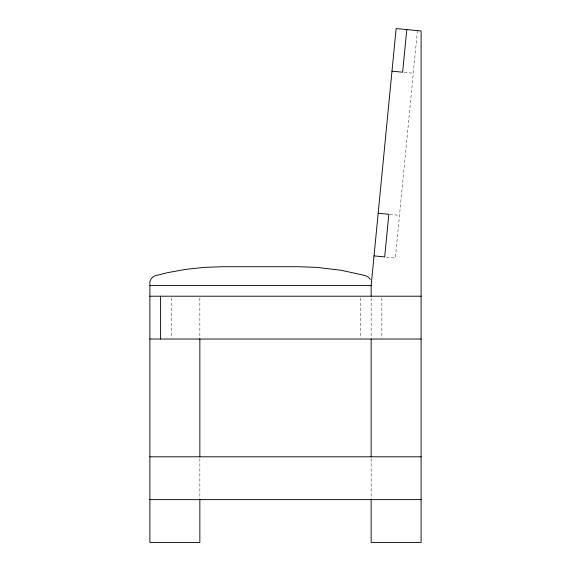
<?xml version="1.0" encoding="UTF-8"?>
<svg xmlns="http://www.w3.org/2000/svg" width="571" height="571" viewBox="0 0 571 571"><rect width="100%" height="100%" fill="white"/><g stroke="black" fill="none" stroke-linecap="round" stroke-linejoin="round"><path stroke-width="0.43" stroke-dasharray="2.85 2.14" d="M417.444 30.62L395.339 257.949L384.683 256.914M404.282 72.367L413.297 73.245M389.715 214.375L399.486 215.324M381.856 297.991L381.856 338.139M371.15 297.991L371.15 338.139M371.15 458.584L371.15 498.733M360.444 297.991L360.444 338.139M199.85 297.991L199.85 339.031M199.85 458.584L199.85 499.625M171.3 297.991L171.3 338.139"/><path stroke-width="0.86" d="M371.15 296.206L371.15 285.5L396.131 28.55L421.113 30.977L421.113 542.45L371.15 542.45L371.15 499.625M406.788 29.585L402.641 72.21L391.984 71.175M149.887 285.5L371.15 285.5M149.887 296.206L421.113 296.206M149.887 339.031L421.113 339.031M149.887 456.8L421.113 456.8M149.887 499.625L421.113 499.625M378.173 213.254L388.83 214.289L384.683 256.914L374.026 255.879M370.293 279.369L368.431 277.192L365.254 275.543L341.322 270.311L317.005 267.385L298.64 266.728L222.397 266.728L204.033 267.385L185.768 269.362L167.688 272.638L155.098 275.757L153.178 276.749L151.137 278.769L149.887 281.353L149.887 542.45L199.85 542.45L199.85 499.625M371.15 339.031L371.15 456.8M199.85 339.031L199.85 456.8M160.594 296.206L160.594 339.031"/></g></svg>
